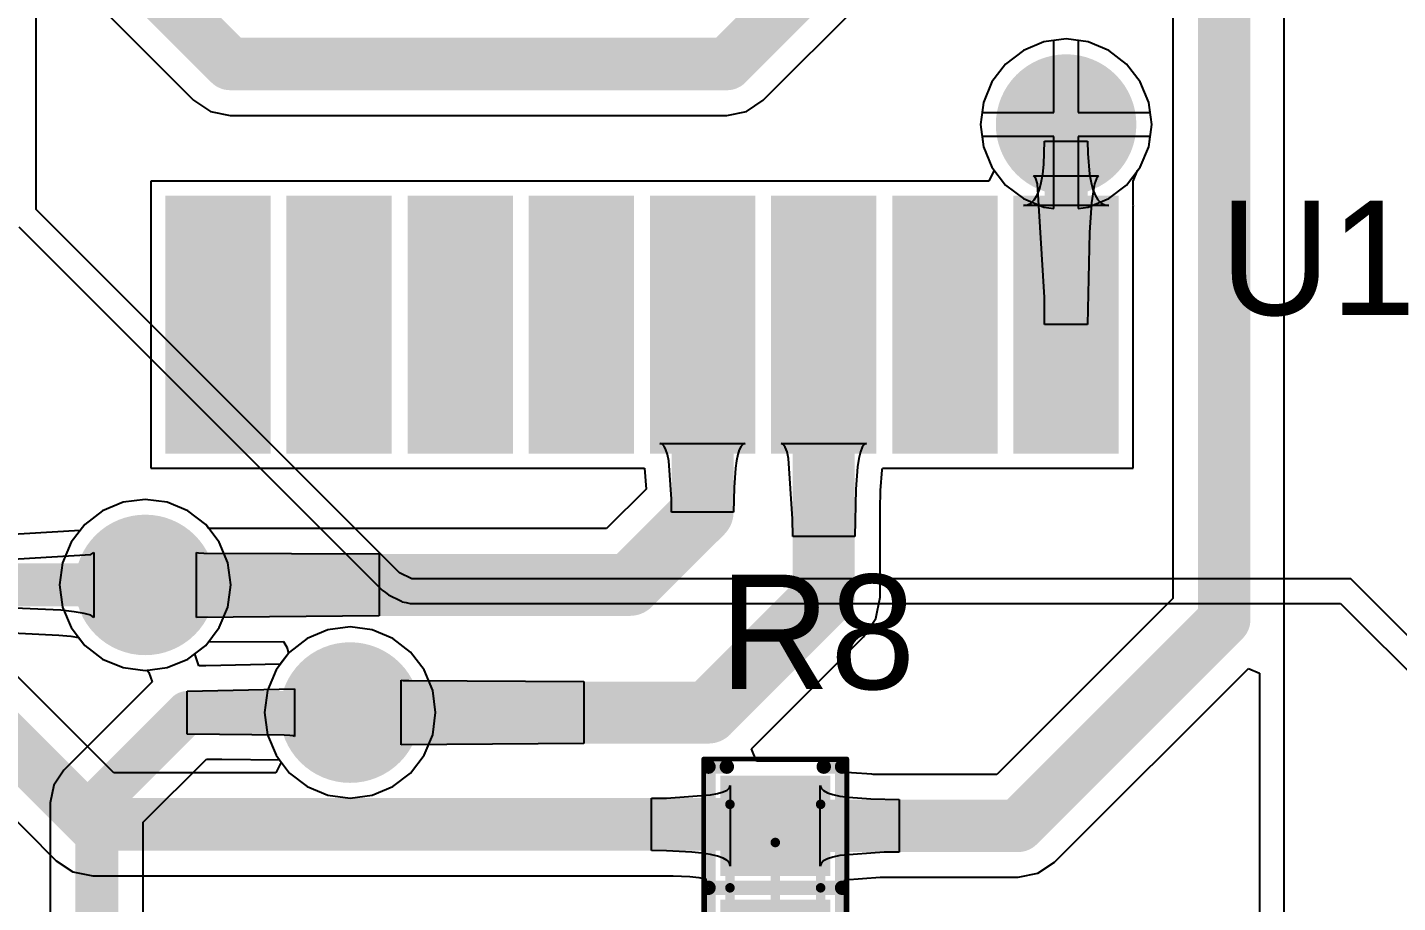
# Model space of a CAD drawing. Header units: millimetres. Extents: x 38.3 to 116.8, y 314 to 397.1.
# Drawn here: x 67.35 to 81.71, y 364.21 to 373.38 of the extents above; entities that cross this region are included whole.
import ezdxf

# ---------------------------------------------------------------- set-up
doc = ezdxf.new("R2010")
doc.units = ezdxf.units.MM
for name, color, linetype in [('BottomLayer', 5, 'Continuous'), ('BottomSolder', 6, 'Continuous'), ('Mechanical13', 56, 'Continuous'), ('Mechanical15', 56, 'Continuous'), ('MultiLayer', 9, 'Continuous'), ('TopLayer', 1, 'Continuous'), ('TopOverlay', 2, 'Continuous'), ('TopPaste', 8, 'Continuous'), ('TopSolder', 216, 'Continuous'), ('ViaHoleLayer', 16, 'Continuous')]:
    doc.layers.add(name, color=color, linetype=linetype)

# ---------------------------------------------------------------- blocks, each defined once
blk = doc.blocks.new('SOIC_16_62')
at = {"layer": 'TopLayer'}
for points in [[(-4.463, 1.455), (-1.963, 1.455), (-4.463, 2.355), (-1.963, 2.355)], [(1.863, 1.455), (4.363, 1.455), (1.863, 2.355), (4.363, 2.355)], [(-4.463, 0.185), (-1.963, 0.185), (-4.463, 1.085), (-1.963, 1.085)], [(1.863, 0.185), (4.363, 0.185), (1.863, 1.085), (4.363, 1.085)], [(-4.463, -1.085), (-1.963, -1.085), (-4.463, -0.185), (-1.963, -0.185)], [(1.863, -1.085), (4.363, -1.085), (1.863, -0.185), (4.363, -0.185)], [(-4.463, -2.355), (-1.963, -2.355), (-4.463, -1.455), (-1.963, -1.455)], [(1.863, -2.355), (4.363, -2.355), (1.863, -1.455), (4.363, -1.455)], [(-4.463, -3.625), (-1.963, -3.625), (-4.463, -2.725), (-1.963, -2.725)], [(1.863, -3.625), (4.363, -3.625), (1.863, -2.725), (4.363, -2.725)], [(-4.463, -4.895), (-1.963, -4.895), (-4.463, -3.995), (-1.963, -3.995)], [(1.863, -4.895), (4.363, -4.895), (1.863, -3.995), (4.363, -3.995)], [(-4.463, -6.165), (-1.963, -6.165), (-4.463, -5.265), (-1.963, -5.265)], [(1.863, -6.165), (4.363, -6.165), (1.863, -5.265), (4.363, -5.265)], [(-4.463, -7.435), (-1.963, -7.435), (-4.463, -6.535), (-1.963, -6.535)], [(1.863, -7.435), (4.363, -7.435), (1.863, -6.535), (4.363, -6.535)]]:
    blk.add_solid(points, dxfattribs=at)
at = {"layer": 'TopOverlay'}
for points, const_width in [([(-2.225, 2.755, 1), (-2.475, 2.755, 1)], 0.25), ([(-2.538, 2.755, 1), (-2.413, 2.755, 1)], 0.125), ([(-2.287, 2.755, 1), (-2.163, 2.755, 1)], 0.125)]:
    blk.add_lwpolyline(points, format="xyb", close=True, dxfattribs=dict(at, const_width=const_width))
at = {"layer": 'TopPaste'}
for points in [[(-4.463, 1.455), (-1.963, 1.455), (-4.463, 2.355), (-1.963, 2.355)], [(1.863, 1.455), (4.363, 1.455), (1.863, 2.355), (4.363, 2.355)], [(-4.463, 0.185), (-1.963, 0.185), (-4.463, 1.085), (-1.963, 1.085)], [(1.863, 0.185), (4.363, 0.185), (1.863, 1.085), (4.363, 1.085)], [(-4.463, -1.085), (-1.963, -1.085), (-4.463, -0.185), (-1.963, -0.185)], [(1.863, -1.085), (4.363, -1.085), (1.863, -0.185), (4.363, -0.185)], [(-4.463, -2.355), (-1.963, -2.355), (-4.463, -1.455), (-1.963, -1.455)], [(1.863, -2.355), (4.363, -2.355), (1.863, -1.455), (4.363, -1.455)], [(-4.463, -3.625), (-1.963, -3.625), (-4.463, -2.725), (-1.963, -2.725)], [(1.863, -3.625), (4.363, -3.625), (1.863, -2.725), (4.363, -2.725)], [(-4.463, -4.895), (-1.963, -4.895), (-4.463, -3.995), (-1.963, -3.995)], [(1.863, -4.895), (4.363, -4.895), (1.863, -3.995), (4.363, -3.995)], [(-4.463, -6.165), (-1.963, -6.165), (-4.463, -5.265), (-1.963, -5.265)], [(1.863, -6.165), (4.363, -6.165), (1.863, -5.265), (4.363, -5.265)], [(-4.463, -7.435), (-1.963, -7.435), (-4.463, -6.535), (-1.963, -6.535)], [(1.863, -7.435), (4.363, -7.435), (1.863, -6.535), (4.363, -6.535)]]:
    blk.add_solid(points, dxfattribs=at)
at = {"layer": 'TopSolder'}
for points in [[(-4.565, 1.353), (-1.861, 1.353), (-4.565, 2.457), (-1.861, 2.457)], [(1.761, 1.353), (4.465, 1.353), (1.761, 2.457), (4.465, 2.457)], [(-4.565, 0.083), (-1.861, 0.083), (-4.565, 1.187), (-1.861, 1.187)], [(1.761, 0.083), (4.465, 0.083), (1.761, 1.187), (4.465, 1.187)], [(-4.565, -1.187), (-1.861, -1.187), (-4.565, -0.083), (-1.861, -0.083)], [(1.761, -1.187), (4.465, -1.187), (1.761, -0.083), (4.465, -0.083)], [(-4.565, -2.457), (-1.861, -2.457), (-4.565, -1.353), (-1.861, -1.353)], [(1.761, -2.457), (4.465, -2.457), (1.761, -1.353), (4.465, -1.353)], [(-4.565, -3.727), (-1.861, -3.727), (-4.565, -2.623), (-1.861, -2.623)], [(1.761, -3.727), (4.465, -3.727), (1.761, -2.623), (4.465, -2.623)], [(-4.565, -4.997), (-1.861, -4.997), (-4.565, -3.893), (-1.861, -3.893)], [(1.761, -4.997), (4.465, -4.997), (1.761, -3.893), (4.465, -3.893)], [(-4.565, -6.267), (-1.861, -6.267), (-4.565, -5.163), (-1.861, -5.163)], [(1.761, -6.267), (4.465, -6.267), (1.761, -5.163), (4.465, -5.163)], [(-4.565, -7.537), (-1.861, -7.537), (-4.565, -6.433), (-1.861, -6.433)], [(1.761, -7.537), (4.465, -7.537), (1.761, -6.433), (4.465, -6.433)]]:
    blk.add_solid(points, dxfattribs=at)
blk = doc.blocks.new('RES_0603_1608_74')
at = {"layer": 'Mechanical13', "const_width": 0.1}
for points in [[(-0.875, 0.475), (-0.875, -0.475)], [(-0.875, 0.475), (0.875, 0.475)], [(0.875, 0.475), (0.875, -0.475)], [(-0.875, -0.475), (0.875, -0.475)]]:
    blk.add_lwpolyline(points, dxfattribs=at)
at = {"layer": 'Mechanical13', "const_width": 0.05}
for points in [[(-0.9, 0.475, 1), (-0.85, 0.475, 1)], [(-0.9, 0.475, 1), (-0.85, 0.475, 1)], [(0.85, 0.475, 1), (0.9, 0.475, 1)], [(0.85, 0.475, 1), (0.9, 0.475, 1)], [(-0.9, -0.475, 1), (-0.85, -0.475, 1)], [(-0.9, -0.475, 1), (-0.85, -0.475, 1)], [(0.85, -0.475, 1), (0.9, -0.475, 1)], [(0.85, -0.475, 1), (0.9, -0.475, 1)]]:
    blk.add_lwpolyline(points, format="xyb", close=True, dxfattribs=at)
at = {"layer": 'Mechanical15'}
for points, const_width in [([(-1.35, 0.75), (-1.35, -0.75)], 0.05), ([(-1.35, 0.75), (1.35, 0.75)], 0.05), ([(1.35, 0.75), (1.35, -0.75)], 0.05), ([(0, 0.475), (0, -0.475)], 0.1), ([(-0.475, 0), (0.475, 0)], 0.1), ([(-1.35, -0.75), (1.35, -0.75)], 0.05)]:
    blk.add_lwpolyline(points, dxfattribs=dict(at, const_width=const_width))
for points, const_width in [([(-1.363, 0.75, 1), (-1.338, 0.75, 1)], 0.025), ([(-1.363, 0.75, 1), (-1.338, 0.75, 1)], 0.025), ([(1.338, 0.75, 1), (1.362, 0.75, 1)], 0.025), ([(1.338, 0.75, 1), (1.362, 0.75, 1)], 0.025), ([(-0.025, 0.475, 1), (0.025, 0.475, 1)], 0.05), ([(-0.5, 0, 1), (-0.45, 0, 1)], 0.05), ([(0.45, 0, 1), (0.5, 0, 1)], 0.05), ([(-0.025, -0.475, 1), (0.025, -0.475, 1)], 0.05), ([(-1.363, -0.75, 1), (-1.338, -0.75, 1)], 0.025), ([(-1.363, -0.75, 1), (-1.338, -0.75, 1)], 0.025), ([(1.338, -0.75, 1), (1.362, -0.75, 1)], 0.025), ([(1.338, -0.75, 1), (1.362, -0.75, 1)], 0.025)]:
    blk.add_lwpolyline(points, format="xyb", close=True, dxfattribs=dict(at, const_width=const_width))
at = {"layer": 'TopLayer'}
for points in [[(-0.225, -0.475), (-0.225, 0.475), (-1.075, -0.475), (-1.075, 0.475)], [(1.075, -0.475), (1.075, 0.475), (0.225, -0.475), (0.225, 0.475)]]:
    blk.add_solid(points, dxfattribs=at)
at = {"layer": 'TopOverlay', "const_width": 0.15}
for points in [[(-1.27, 0.7), (-1.27, 0.508)], [(-1.27, 0.7), (1.27, 0.7)], [(0, 0.7), (0, -0.7)], [(1.27, 0.7), (1.27, 0.508)], [(-1.27, -0.508), (-1.27, -0.7)], [(1.27, -0.508), (1.27, -0.7)], [(-1.27, -0.7), (1.27, -0.7)]]:
    blk.add_lwpolyline(points, dxfattribs=at)
at = {"layer": 'TopOverlay', "const_width": 0.075}
for points in [[(-1.308, 0.7, 1), (-1.232, 0.7, 1)], [(-1.308, 0.7, 1), (-1.232, 0.7, 1)], [(-0.038, 0.7, 1), (0.038, 0.7, 1)], [(1.232, 0.7, 1), (1.308, 0.7, 1)], [(1.232, 0.7, 1), (1.308, 0.7, 1)], [(-1.308, 0.508, 1), (-1.232, 0.508, 1)], [(1.232, 0.508, 1), (1.308, 0.508, 1)], [(-1.308, -0.508, 1), (-1.232, -0.508, 1)], [(1.232, -0.508, 1), (1.308, -0.508, 1)], [(-1.308, -0.7, 1), (-1.232, -0.7, 1)], [(-1.308, -0.7, 1), (-1.232, -0.7, 1)], [(-0.038, -0.7, 1), (0.038, -0.7, 1)], [(1.232, -0.7, 1), (1.308, -0.7, 1)], [(1.232, -0.7, 1), (1.308, -0.7, 1)]]:
    blk.add_lwpolyline(points, format="xyb", close=True, dxfattribs=at)
at = {"layer": 'TopPaste'}
for points in [[(-0.225, -0.475), (-0.225, 0.475), (-1.075, -0.475), (-1.075, 0.475)], [(1.075, -0.475), (1.075, 0.475), (0.225, -0.475), (0.225, 0.475)]]:
    blk.add_solid(points, dxfattribs=at)
at = {"layer": 'TopSolder'}
for points in [[(-0.123, -0.577), (-0.123, 0.577), (-1.177, -0.577), (-1.177, 0.577)], [(1.177, -0.577), (1.177, 0.577), (0.123, -0.577), (0.123, 0.577)]]:
    blk.add_solid(points, dxfattribs=at)

msp = doc.modelspace()

# ---------------------------------------------------------------- linework, layer by layer
at = {"layer": 'BottomLayer'}
for p, q in [((67.437, 371.475), (67.437, 373.908)), ((78.105, 373.244), (78, 373.23)), ((78.105, 372.491), (78.105, 373.244)), ((78.464, 373.23), (78.359, 373.244)), ((78.359, 373.244), (78.359, 372.491)), ((77.784, 373.141), (77.598, 372.998)), ((78, 373.23), (77.784, 373.141)), ((78.68, 373.141), (78.464, 373.23)), ((78.866, 372.998), (78.68, 373.141)), ((77.598, 372.998), (77.455, 372.812)), ((79.009, 372.812), (78.866, 372.998)), ((77.455, 372.812), (77.366, 372.596)), ((79.098, 372.596), (79.009, 372.812)), ((77.366, 372.596), (77.352, 372.491)), ((79.112, 372.491), (79.098, 372.596)), ((77.352, 372.491), (78.105, 372.491)), ((78.359, 372.491), (79.112, 372.491)), ((78.105, 372.237), (77.352, 372.237)), ((77.352, 372.237), (77.366, 372.132)), ((78.105, 371.484), (78.105, 372.237)), ((79.112, 372.237), (78.359, 372.237)), ((78.359, 372.237), (78.359, 371.484)), ((79.098, 372.132), (79.112, 372.237)), ((77.366, 372.132), (77.455, 371.916)), ((79.009, 371.916), (79.098, 372.132)), ((77.455, 371.916), (77.598, 371.73)), ((78.866, 371.73), (79.009, 371.916)), ((77.598, 371.73), (77.784, 371.587)), ((78.68, 371.587), (78.866, 371.73)), ((77.784, 371.587), (78, 371.498)), ((78.464, 371.498), (78.68, 371.587)), ((71.247, 367.665), (67.437, 371.475)), ((78, 371.498), (78.105, 371.484)), ((78.359, 371.484), (78.464, 371.498)), ((67.254, 371.292), (71.064, 367.482)), ((68.348, 368.404), (68.132, 368.315)), ((68.58, 368.435), (68.348, 368.404)), ((68.812, 368.404), (68.58, 368.435)), ((69.028, 368.315), (68.812, 368.404)), ((68.132, 368.315), (67.946, 368.172)), ((69.214, 368.172), (69.028, 368.315)), ((67.897, 368.109), (66.489, 368.026)), ((67.946, 368.172), (67.897, 368.109)), ((69.357, 367.986), (69.214, 368.172)), ((69.446, 367.77), (69.357, 367.986)), ((66.441, 367.764), (68.011, 367.856)), ((68.011, 367.856), (68.043, 367.878)), ((68.043, 367.878), (68.043, 367.198)), ((69.477, 367.538), (69.446, 367.77)), ((71.374, 367.601), (71.247, 367.665)), ((69.446, 367.306), (69.477, 367.538)), ((81.216, 367.601), (71.374, 367.601)), ((86.98, 361.838), (81.216, 367.601)), ((71.064, 367.482), (71.098, 367.459)), ((71.098, 367.459), (71.131, 367.433)), ((71.131, 367.433), (71.258, 367.37)), ((71.258, 367.37), (71.267, 367.367)), ((71.267, 367.367), (71.275, 367.362)), ((71.275, 367.362), (71.316, 367.354)), ((71.316, 367.354), (71.356, 367.343)), ((67.695, 367.272), (67.051, 367.303)), ((67.836, 367.257), (67.695, 367.272)), ((67.942, 367.24), (67.836, 367.257)), ((68.011, 367.22), (67.942, 367.24)), ((68.043, 367.198), (68.011, 367.22)), ((69.357, 367.09), (69.446, 367.306)), ((71.356, 367.343), (71.365, 367.344)), ((71.365, 367.344), (71.374, 367.343)), ((71.374, 367.343), (81.109, 367.343)), ((81.109, 367.343), (86.496, 361.955)), ((69.214, 366.904), (69.357, 367.09)), ((70.495, 367.066), (70.279, 366.977)), ((70.728, 367.097), (70.495, 367.066)), ((70.96, 367.066), (70.728, 367.097)), ((71.176, 366.977), (70.96, 367.066)), ((67.044, 367.044), (67.675, 367.013)), ((67.675, 367.013), (67.802, 367)), ((67.802, 367), (67.882, 366.987)), ((67.882, 366.987), (67.946, 366.904)), ((70.279, 366.977), (70.093, 366.834)), ((71.362, 366.834), (71.176, 366.977)), ((67.946, 366.904), (68.132, 366.761)), ((69.099, 366.816), (69.214, 366.904)), ((69.142, 366.689), (69.099, 366.816)), ((70.093, 366.834), (69.995, 366.706)), ((71.504, 366.649), (71.362, 366.834)), ((68.132, 366.761), (68.348, 366.672)), ((68.348, 366.672), (68.58, 366.641)), ((68.58, 366.641), (68.599, 366.644)), ((68.599, 366.644), (68.617, 366.621)), ((69.214, 366.689), (69.142, 366.689)), ((69.995, 366.706), (69.214, 366.689)), ((71.594, 366.432), (71.504, 366.649)), ((68.652, 366.523), (67.727, 365.597)), ((68.617, 366.621), (68.652, 366.523)), ((69.02, 366.425), (70.144, 366.45)), ((69.02, 365.975), (69.02, 366.425)), ((70.144, 366.45), (70.144, 365.95)), ((71.624, 366.2), (71.594, 366.432)), ((71.594, 365.968), (71.624, 366.2)), ((70.038, 365.963), (69.02, 365.975)), ((70.095, 365.959), (70.038, 365.963)), ((70.131, 365.955), (70.095, 365.959)), ((70.144, 365.95), (70.131, 365.955)), ((71.504, 365.752), (71.594, 365.968)), ((68.56, 365.05), (69.223, 365.712)), ((69.223, 365.712), (69.382, 365.712)), ((69.382, 365.712), (69.987, 365.705)), ((69.987, 365.705), (70.093, 365.566)), ((71.362, 365.566), (71.504, 365.752)), ((67.727, 365.597), (67.621, 365.439)), ((70.093, 365.566), (70.279, 365.424)), ((71.176, 365.424), (71.362, 365.566)), ((67.621, 365.439), (67.584, 365.252)), ((70.279, 365.424), (70.495, 365.334)), ((70.96, 365.334), (71.176, 365.424)), ((67.584, 365.252), (67.584, 359.866)), ((70.495, 365.334), (70.728, 365.304)), ((70.728, 365.304), (70.96, 365.334)), ((68.56, 359.664), (68.56, 365.05))]:
    msp.add_line(p, q, dxfattribs=at)
for points, const_width in [([(77.914, 372.364, 1), (78.549, 372.364, 1)], 0.635), ([(68.263, 367.538, 1), (68.897, 367.538, 1)], 0.635), ([(68.468, 367.538, 1), (68.692, 367.538, 1)], 0.225), ([(70.41, 366.2, 1), (71.045, 366.2, 1)], 0.635), ([(68.908, 366.2, 1), (69.133, 366.2, 1)], 0.225), ([(68.908, 366.2, 1), (69.133, 366.2, 1)], 0.225), ([(70.615, 366.2, 1), (70.84, 366.2, 1)], 0.225), ([(67.96, 365.252, 1), (68.184, 365.252, 1)], 0.225), ([(67.96, 365.252, 1), (68.184, 365.252, 1)], 0.225)]:
    msp.add_lwpolyline(points, format="xyb", close=True, dxfattribs=dict(at, const_width=const_width))
at = {"layer": 'BottomLayer', "const_width": 0.45}
for points in [[(58.928, 367.538), (68.58, 367.538)], [(68.072, 365.252), (69.02, 366.2)], [(69.02, 366.2), (70.728, 366.2)], [(68.072, 359.664), (68.072, 365.252)]]:
    msp.add_lwpolyline(points, dxfattribs=at)
at = {"layer": 'BottomSolder', "const_width": 0.737}
for points in [[(77.864, 372.364, 1), (78.6, 372.364, 1)], [(68.212, 367.538, 1), (68.948, 367.538, 1)], [(70.359, 366.2, 1), (71.096, 366.2, 1)]]:
    msp.add_lwpolyline(points, format="xyb", close=True, dxfattribs=at)
at = {"layer": 'MultiLayer', "const_width": 0.635}
for points in [[(77.914, 372.364, 1), (78.549, 372.364, 1)], [(68.263, 367.538, 1), (68.897, 367.538, 1)], [(70.41, 366.2, 1), (71.045, 366.2, 1)]]:
    msp.add_lwpolyline(points, format="xyb", close=True, dxfattribs=at)
at = {"layer": 'TopLayer'}
for p, q in [((80.518, 361.442), (80.518, 374.396)), ((67.691, 374.015), (69.088, 372.618)), ((75.057, 372.618), (76.073, 373.634)), ((79.349, 373.491), (79.349, 367.395)), ((78.232, 373.261), (78, 373.23)), ((78.464, 373.23), (78.232, 373.261)), ((77.784, 373.141), (77.598, 372.998)), ((78, 373.23), (77.784, 373.141)), ((78.68, 373.141), (78.464, 373.23)), ((78.866, 372.998), (78.68, 373.141)), ((77.598, 372.998), (77.455, 372.812)), ((79.009, 372.812), (78.866, 372.998)), ((77.455, 372.812), (77.366, 372.596)), ((79.098, 372.596), (79.009, 372.812)), ((69.088, 372.618), (69.263, 372.501)), ((74.882, 372.501), (75.057, 372.618)), ((77.366, 372.596), (77.335, 372.364)), ((79.129, 372.364), (79.098, 372.596)), ((69.263, 372.501), (69.469, 372.46)), ((69.469, 372.46), (74.676, 372.46)), ((74.676, 372.46), (74.882, 372.501)), ((77.335, 372.364), (77.366, 372.132)), ((79.098, 372.132), (79.129, 372.364)), ((77.366, 372.132), (77.455, 371.916)), ((77.998, 371.946), (78.007, 372.189)), ((78.007, 372.189), (78.457, 372.189)), ((78.457, 372.189), (78.459, 372.061)), ((79.009, 371.916), (79.098, 372.132)), ((78.459, 372.061), (78.477, 371.845)), ((77.479, 371.885), (77.423, 371.771)), ((77.455, 371.916), (77.479, 371.885)), ((77.913, 371.799), (77.891, 371.828)), ((77.891, 371.828), (78.573, 371.828)), ((77.971, 371.757), (77.987, 371.845)), ((77.987, 371.845), (77.998, 371.946)), ((78.477, 371.845), (78.493, 371.757)), ((78.573, 371.828), (78.551, 371.799)), ((78.936, 371.771), (78.982, 371.881)), ((78.982, 371.881), (79.009, 371.916)), ((77.423, 371.771), (68.638, 371.771)), ((68.638, 371.771), (68.638, 368.763)), ((77.933, 371.742), (77.913, 371.799)), ((77.927, 371.622), (77.952, 371.683)), ((78.006, 370.55), (77.933, 371.742)), ((77.952, 371.683), (77.971, 371.757)), ((78.493, 371.757), (78.512, 371.683)), ((78.512, 371.683), (78.537, 371.622)), ((78.531, 371.742), (78.514, 371.657)), ((78.551, 371.799), (78.531, 371.742)), ((78.936, 371.524), (78.936, 371.771)), ((78.936, 371.771), (78.936, 371.771)), ((78.936, 371.771), (78.936, 371.771)), ((77.785, 371.514), (77.827, 371.521)), ((77.827, 371.521), (77.865, 371.541)), ((77.865, 371.541), (77.898, 371.575)), ((77.898, 371.575), (77.927, 371.622)), ((78.499, 371.543), (78.476, 371.231)), ((78.514, 371.657), (78.499, 371.543)), ((78.537, 371.622), (78.566, 371.575)), ((78.566, 371.575), (78.599, 371.541)), ((78.599, 371.541), (78.637, 371.521)), ((78.637, 371.521), (78.679, 371.514)), ((78.938, 371.514), (78.936, 371.524)), ((78.679, 371.514), (77.785, 371.514)), ((78.936, 371.504), (78.938, 371.514)), ((78.936, 368.763), (78.936, 371.504)), ((78.476, 371.231), (78.457, 370.267)), ((78.007, 370.267), (78.006, 370.55)), ((78.457, 370.267), (78.007, 370.267)), ((73.998, 369.013), (73.975, 369.02)), ((73.975, 369.02), (74.869, 369.02)), ((74.019, 368.991), (73.998, 369.013)), ((74.037, 368.955), (74.019, 368.991)), ((74.053, 368.905), (74.037, 368.955)), ((74.807, 368.955), (74.791, 368.905)), ((74.825, 368.991), (74.807, 368.955)), ((74.846, 369.013), (74.825, 368.991)), ((74.869, 369.02), (74.846, 369.013)), ((75.268, 369.01), (75.245, 369.02)), ((75.245, 369.02), (76.139, 369.02)), ((75.289, 368.981), (75.268, 369.01)), ((75.307, 368.932), (75.289, 368.981)), ((75.323, 368.864), (75.307, 368.932)), ((76.077, 368.932), (76.061, 368.864)), ((76.095, 368.981), (76.077, 368.932)), ((76.116, 369.01), (76.095, 368.981)), ((76.139, 369.02), (76.116, 369.01)), ((74.067, 368.84), (74.053, 368.905)), ((74.096, 368.437), (74.067, 368.84)), ((74.777, 368.84), (74.767, 368.761)), ((74.791, 368.905), (74.777, 368.84)), ((75.366, 368.23), (75.323, 368.864)), ((76.061, 368.864), (76.047, 368.776)), ((68.638, 368.763), (73.812, 368.763)), ((73.812, 368.763), (73.829, 368.541)), ((74.767, 368.761), (74.752, 368.559)), ((76.047, 368.776), (76.028, 368.542)), ((76.287, 368.529), (76.305, 368.746)), ((76.305, 368.746), (76.307, 368.763)), ((76.307, 368.763), (78.936, 368.763)), ((73.829, 368.541), (73.415, 368.128)), ((74.752, 368.559), (74.747, 368.3)), ((76.028, 368.542), (76.017, 368.045)), ((76.282, 368.331), (76.287, 368.529)), ((68.348, 368.404), (68.132, 368.315)), ((68.58, 368.435), (68.348, 368.404)), ((68.812, 368.404), (68.58, 368.435)), ((69.028, 368.315), (68.812, 368.404)), ((74.097, 368.3), (74.096, 368.437)), ((68.132, 368.315), (67.946, 368.172)), ((69.214, 368.172), (69.028, 368.315)), ((74.747, 368.3), (74.097, 368.3)), ((75.367, 368.045), (75.366, 368.23)), ((76.282, 367.411), (76.282, 368.331)), ((67.946, 368.172), (67.803, 367.986)), ((69.245, 368.131), (69.214, 368.172)), ((69.779, 368.128), (69.245, 368.131)), ((73.415, 368.128), (69.779, 368.128)), ((67.803, 367.986), (67.714, 367.77)), ((76.017, 368.045), (75.367, 368.045)), ((69.117, 367.198), (69.117, 367.878)), ((69.117, 367.878), (69.137, 367.875)), ((69.137, 367.875), (69.196, 367.872)), ((69.196, 367.872), (71.031, 367.863)), ((71.031, 367.863), (71.031, 367.213)), ((67.714, 367.77), (67.683, 367.538)), ((67.683, 367.538), (67.714, 367.306)), ((76.237, 367.185), (76.282, 367.411)), ((79.349, 367.395), (77.506, 365.552)), ((67.714, 367.306), (67.803, 367.09)), ((71.031, 367.213), (69.117, 367.198)), ((67.803, 367.09), (67.946, 366.904)), ((76.109, 366.994), (76.237, 367.185)), ((69.214, 366.904), (69.242, 366.94)), ((69.242, 366.94), (70.031, 366.946)), ((70.031, 366.946), (70.069, 366.878)), ((74.935, 365.819), (76.109, 366.994)), ((67.946, 366.904), (68.132, 366.761)), ((69.028, 366.761), (69.214, 366.904)), ((70.082, 366.82), (69.951, 366.649)), ((70.069, 366.878), (70.082, 366.82)), ((68.132, 366.761), (68.348, 366.672)), ((68.348, 366.672), (68.58, 366.641)), ((68.58, 366.641), (68.812, 366.672)), ((68.812, 366.672), (69.028, 366.761)), ((69.951, 366.649), (69.861, 366.432)), ((78.11, 364.632), (80.142, 366.663)), ((80.142, 366.663), (80.259, 366.614)), ((68.253, 365.567), (67.214, 366.606)), ((71.264, 365.861), (71.264, 366.54)), ((71.264, 366.54), (71.285, 366.537)), ((71.285, 366.537), (71.344, 366.535)), ((71.344, 366.535), (73.178, 366.525)), ((73.178, 366.525), (73.178, 365.875)), ((80.259, 366.614), (80.259, 361.549)), ((69.861, 366.432), (69.831, 366.2)), ((69.831, 366.2), (69.861, 365.968)), ((66.294, 366.001), (67.648, 364.647)), ((69.861, 365.968), (69.951, 365.752)), ((73.178, 365.875), (71.264, 365.861)), ((74.986, 365.692), (74.935, 365.819)), ((70.005, 365.681), (69.949, 365.567)), ((69.951, 365.752), (70.005, 365.681)), ((75.646, 365.692), (74.986, 365.692)), ((75.656, 365.694), (75.646, 365.692)), ((75.666, 365.692), (75.656, 365.694)), ((75.678, 365.692), (75.666, 365.692)), ((75.683, 365.692), (75.678, 365.692)), ((75.685, 365.692), (75.683, 365.692)), ((75.913, 365.692), (75.685, 365.692)), ((75.913, 365.579), (75.913, 365.692)), ((69.949, 365.567), (68.253, 365.567)), ((75.982, 365.569), (75.913, 365.579)), ((76.196, 365.553), (75.982, 365.569)), ((76.211, 365.552), (76.196, 365.553)), ((77.506, 365.552), (76.211, 365.552)), ((74.506, 365.336), (74.58, 365.351)), ((74.58, 365.351), (74.638, 365.368)), ((74.638, 365.368), (74.679, 365.387)), ((74.679, 365.387), (74.704, 365.41)), ((74.704, 365.41), (74.712, 365.435)), ((74.712, 365.435), (74.712, 364.591)), ((75.656, 364.591), (75.656, 365.435)), ((75.656, 365.435), (75.664, 365.407)), ((75.664, 365.407), (75.689, 365.382)), ((75.689, 365.382), (75.73, 365.36)), ((75.73, 365.36), (75.788, 365.341)), ((73.887, 365.303), (74.044, 365.304)), ((73.887, 364.753), (73.887, 365.303)), ((74.044, 365.304), (74.506, 365.336)), ((75.788, 365.341), (75.862, 365.325)), ((75.862, 365.325), (75.953, 365.312)), ((75.953, 365.312), (76.184, 365.294)), ((76.184, 365.294), (76.481, 365.288)), ((76.481, 365.288), (76.481, 364.738)), ((67.648, 364.647), (67.823, 364.53)), ((74.044, 364.751), (73.887, 364.753)), ((74.308, 364.738), (74.044, 364.751)), ((74.415, 364.727), (74.308, 364.738)), ((74.506, 364.713), (74.415, 364.727)), ((74.58, 364.695), (74.506, 364.713)), ((74.638, 364.674), (74.58, 364.695)), ((74.679, 364.649), (74.638, 364.674)), ((74.704, 364.622), (74.679, 364.649)), ((75.689, 364.644), (75.664, 364.619)), ((75.73, 364.666), (75.689, 364.644)), ((75.788, 364.685), (75.73, 364.666)), ((75.862, 364.701), (75.788, 364.685)), ((76.324, 364.737), (75.862, 364.701)), ((76.481, 364.738), (76.324, 364.737)), ((77.935, 364.515), (78.11, 364.632)), ((67.823, 364.53), (68.03, 364.489)), ((68.03, 364.489), (74.114, 364.489)), ((74.114, 364.489), (74.288, 364.48)), ((74.288, 364.48), (74.381, 364.47)), ((74.712, 364.591), (74.704, 364.622)), ((75.664, 364.619), (75.656, 364.591)), ((77.729, 364.474), (77.935, 364.515)), ((74.381, 364.47), (74.455, 364.458)), ((74.455, 364.458), (74.455, 363.034)), ((75.913, 364.445), (76.283, 364.474)), ((75.913, 363.034), (75.913, 364.445)), ((76.283, 364.474), (77.729, 364.474))]:
    msp.add_line(p, q, dxfattribs=at)
for points, const_width in [([(68.072, 374.396), (69.469, 372.999)], 0.55), ([(74.676, 372.999), (75.692, 374.015)], 0.55), ([(79.888, 367.172), (79.888, 373.766)], 0.55), ([(69.469, 372.999), (74.676, 372.999)], 0.55), ([(78.232, 370.267), (78.232, 372.364)], 0.45), ([(74.422, 368.3), (74.422, 370.267)], 0.65), ([(75.692, 367.411), (75.692, 370.267)], 0.65), ([(78.232, 370.267), (78.421, 370.078)], 0.45), ([(73.66, 367.538), (74.422, 368.3)], 0.65), ([(68.58, 367.538), (73.66, 367.538)], 0.65), ([(74.481, 366.2), (75.692, 367.411)], 0.65), ([(77.729, 365.013), (79.888, 367.172)], 0.55), ([(66.675, 366.383), (68.03, 365.028)], 0.55), ([(70.728, 366.2), (74.481, 366.2)], 0.65), ([(68.03, 365.028), (75.169, 365.028)], 0.55), ([(75.169, 365.028), (75.184, 365.013)], 0.55), ([(75.184, 365.013), (77.729, 365.013)], 0.55)]:
    msp.add_lwpolyline(points, dxfattribs=dict(at, const_width=const_width))
for points, const_width in [([(69.332, 372.999, 1), (69.607, 372.999, 1)], 0.275), ([(69.332, 372.999, 1), (69.607, 372.999, 1)], 0.275), ([(74.538, 372.999, 1), (74.814, 372.999, 1)], 0.275), ([(74.538, 372.999, 1), (74.814, 372.999, 1)], 0.275), ([(77.914, 372.364, 1), (78.549, 372.364, 1)], 0.635), ([(78.12, 372.364, 1), (78.344, 372.364, 1)], 0.225), ([(74.26, 370.267, 1), (74.584, 370.267, 1)], 0.325), ([(75.53, 370.267, 1), (75.854, 370.267, 1)], 0.325), ([(78.12, 370.267, 1), (78.344, 370.267, 1)], 0.225), ([(78.12, 370.267, 1), (78.344, 370.267, 1)], 0.225), ([(78.309, 370.078, 1), (78.534, 370.078, 1)], 0.225), ([(74.26, 368.3, 1), (74.584, 368.3, 1)], 0.325), ([(74.26, 368.3, 1), (74.584, 368.3, 1)], 0.325), ([(68.263, 367.538, 1), (68.897, 367.538, 1)], 0.635), ([(68.418, 367.538, 1), (68.742, 367.538, 1)], 0.325), ([(73.498, 367.538, 1), (73.822, 367.538, 1)], 0.325), ([(73.498, 367.538, 1), (73.822, 367.538, 1)], 0.325), ([(75.53, 367.411, 1), (75.854, 367.411, 1)], 0.325), ([(75.53, 367.411, 1), (75.854, 367.411, 1)], 0.325), ([(79.751, 367.172, 1), (80.026, 367.172, 1)], 0.275), ([(79.751, 367.172, 1), (80.026, 367.172, 1)], 0.275), ([(70.41, 366.2, 1), (71.045, 366.2, 1)], 0.635), ([(70.565, 366.2, 1), (70.89, 366.2, 1)], 0.325), ([(74.319, 366.2, 1), (74.644, 366.2, 1)], 0.325), ([(74.319, 366.2, 1), (74.644, 366.2, 1)], 0.325), ([(67.892, 365.028, 1), (68.167, 365.028, 1)], 0.275), ([(67.892, 365.028, 1), (68.167, 365.028, 1)], 0.275), ([(75.032, 365.028, 1), (75.307, 365.028, 1)], 0.275), ([(75.032, 365.028, 1), (75.307, 365.028, 1)], 0.275), ([(75.046, 365.013, 1), (75.322, 365.013, 1)], 0.275), ([(75.046, 365.013, 1), (75.322, 365.013, 1)], 0.275), ([(77.592, 365.013, 1), (77.867, 365.013, 1)], 0.275), ([(77.592, 365.013, 1), (77.867, 365.013, 1)], 0.275)]:
    msp.add_lwpolyline(points, format="xyb", close=True, dxfattribs=dict(at, const_width=const_width))
at = {"layer": 'TopSolder', "const_width": 0.737}
for points in [[(77.864, 372.364, 1), (78.6, 372.364, 1)], [(68.212, 367.538, 1), (68.948, 367.538, 1)], [(70.359, 366.2, 1), (71.096, 366.2, 1)]]:
    msp.add_lwpolyline(points, format="xyb", close=True, dxfattribs=at)
at = {"layer": 'ViaHoleLayer', "const_width": 0.356}
for points in [[(78.054, 372.364, 1), (78.41, 372.364, 1)], [(68.402, 367.538, 1), (68.758, 367.538, 1)], [(70.55, 366.2, 1), (70.905, 366.2, 1)]]:
    msp.add_lwpolyline(points, format="xyb", close=True, dxfattribs=at)

# ---------------------------------------------------------------- block references
for name, p, rotation in [('SOIC_16_62', (76.327, 373.38), 270), ('RES_0603_1608_74', (75.184, 364.363), 90)]:
    msp.add_blockref(name, p, dxfattribs=dict(rotation=rotation))

# ---------------------------------------------------------------- texts
at = {"layer": 'TopOverlay'}
for s, p in [('U1', (79.845, 370.367)), ('R8', (74.6, 366.446))]:
    msp.add_text(s, height=1.2, dxfattribs=at).set_placement(p)

doc.saveas('drawing.dxf')
